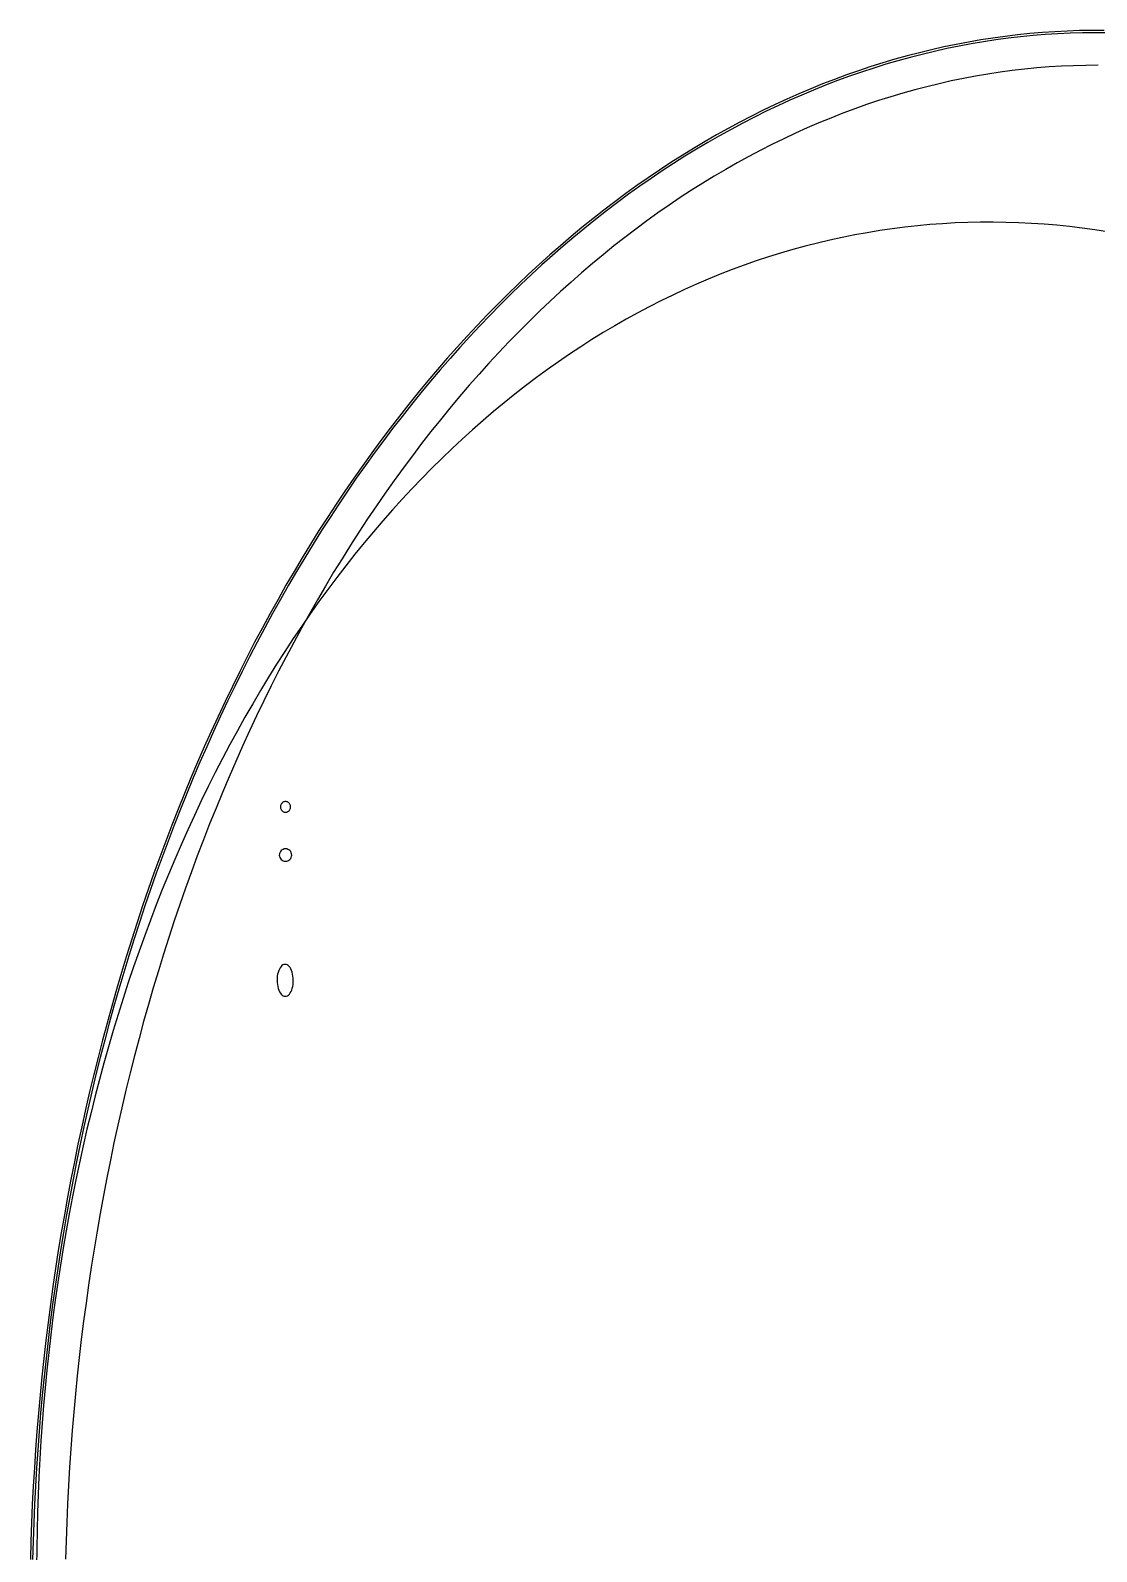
# Model space of a CAD drawing. Extents: x -1 to 217, y -22 to 302.
# Drawn here: x -1.3 to 107.8, y 146.1 to 301.6 of the extents above; entities that cross this region are included whole.
import ezdxf

# ---------------------------------------------------------------- set-up
doc = ezdxf.new("R2010")
doc.units = 0

msp = doc.modelspace()

# ---------------------------------------------------------------- linework, layer by layer
at = {"layer": 'CIRCLES'}
for p, q in [((24.38, 217.75), (24.3, 217.65)), ((24.48, 217.82), (24.38, 217.75)), ((24.59, 217.88), (24.48, 217.82)), ((24.7, 217.92), (24.59, 217.88)), ((24.83, 217.93), (24.7, 217.92)), ((24.95, 217.92), (24.83, 217.93)), ((25.07, 217.88), (24.95, 217.92)), ((25.18, 217.82), (25.07, 217.88)), ((25.28, 217.75), (25.18, 217.82)), ((25.36, 217.65), (25.28, 217.75)), ((24.21, 217.42), (24.19, 217.3)), ((24.19, 217.3), (24.21, 217.17)), ((24.24, 217.54), (24.21, 217.42)), ((24.21, 217.17), (24.24, 217.05)), ((24.3, 217.65), (24.24, 217.54)), ((24.24, 217.05), (24.3, 216.94)), ((24.3, 216.94), (24.38, 216.85)), ((24.38, 216.85), (24.48, 216.77)), ((24.48, 216.77), (24.59, 216.71)), ((24.59, 216.71), (24.7, 216.67)), ((24.7, 216.67), (24.83, 216.66)), ((24.83, 216.66), (24.95, 216.67)), ((24.95, 216.67), (25.07, 216.71)), ((25.07, 216.71), (25.18, 216.77)), ((25.18, 216.77), (25.28, 216.85)), ((25.28, 216.85), (25.36, 216.94)), ((25.42, 217.54), (25.36, 217.65)), ((25.36, 216.94), (25.42, 217.05)), ((25.45, 217.42), (25.42, 217.54)), ((25.42, 217.05), (25.45, 217.17)), ((25.46, 217.3), (25.45, 217.42)), ((25.45, 217.17), (25.46, 217.3))]:
    msp.add_line(p, q, dxfattribs=at)
at = {"layer": 'ELLIPSES'}
for p, q in [((93.39, 300.16), (92.13, 299.9)), ((94.64, 300.4), (93.39, 300.16)), ((94.94, 300.22), (93.69, 299.98)), ((95.9, 300.62), (94.64, 300.4)), ((96.2, 300.43), (94.94, 300.22)), ((97.16, 300.81), (95.9, 300.62)), ((97.46, 300.62), (96.2, 300.43)), ((98.42, 300.99), (97.16, 300.81)), ((98.72, 300.79), (97.46, 300.62)), ((99.68, 301.14), (98.42, 300.99)), ((99.98, 300.94), (98.72, 300.79)), ((100.94, 301.27), (99.68, 301.14)), ((101.25, 301.06), (99.98, 300.94)), ((102.21, 301.38), (100.94, 301.27)), ((102.51, 301.17), (101.25, 301.06)), ((103.47, 301.46), (102.21, 301.38)), ((103.78, 301.25), (102.51, 301.17)), ((104.74, 301.53), (103.47, 301.46)), ((105.04, 301.31), (103.78, 301.25)), ((106, 301.57), (104.74, 301.53)), ((106.31, 301.35), (105.04, 301.31)), ((107.27, 301.59), (106, 301.57)), ((107.57, 301.36), (106.31, 301.35)), ((108.54, 301.59), (107.27, 301.59)), ((108.84, 301.36), (107.57, 301.36)), ((87.14, 298.64), (85.9, 298.28)), ((88.38, 298.99), (87.14, 298.64)), ((88.69, 298.83), (87.44, 298.49)), ((89.63, 299.32), (88.38, 298.99)), ((89.93, 299.15), (88.69, 298.83)), ((90.88, 299.62), (89.63, 299.32)), ((91.18, 299.45), (89.93, 299.15)), ((92.13, 299.9), (90.88, 299.62)), ((92.43, 299.73), (91.18, 299.45)), ((93.69, 299.98), (92.43, 299.73)), ((82.19, 297.05), (80.96, 296.59)), ((83.42, 297.48), (82.19, 297.05)), ((83.72, 297.34), (82.49, 296.91)), ((84.66, 297.89), (83.42, 297.48)), ((84.96, 297.74), (83.72, 297.34)), ((85.9, 298.28), (84.66, 297.89)), ((86.2, 298.13), (84.96, 297.74)), ((87.44, 298.49), (86.2, 298.13)), ((96.63, 297.13), (95.38, 296.92)), ((97.88, 297.32), (96.63, 297.13)), ((99.13, 297.49), (97.88, 297.32)), ((100.38, 297.63), (99.13, 297.49)), ((101.64, 297.76), (100.38, 297.63)), ((102.89, 297.86), (101.64, 297.76)), ((104.15, 297.93), (102.89, 297.86)), ((105.4, 297.99), (104.15, 297.93)), ((106.66, 298.02), (105.4, 297.99)), ((107.92, 298.04), (106.66, 298.02)), ((78.52, 295.63), (77.3, 295.11)), ((78.82, 295.5), (77.6, 294.99)), ((79.74, 296.12), (78.52, 295.63)), ((80.04, 295.99), (78.82, 295.5)), ((80.96, 296.59), (79.74, 296.12)), ((81.26, 296.46), (80.04, 295.99)), ((82.49, 296.91), (81.26, 296.46)), ((89.16, 295.52), (87.93, 295.18)), ((90.4, 295.84), (89.16, 295.52)), ((91.64, 296.15), (90.4, 295.84)), ((92.89, 296.43), (91.64, 296.15)), ((94.13, 296.68), (92.89, 296.43)), ((95.38, 296.92), (94.13, 296.68)), ((74.88, 294.02), (73.67, 293.44)), ((75.17, 293.9), (73.97, 293.33)), ((76.09, 294.57), (74.88, 294.02)), ((76.38, 294.46), (75.17, 293.9)), ((77.3, 295.11), (76.09, 294.57)), ((77.6, 294.99), (76.38, 294.46)), ((84.24, 294.01), (83.02, 293.57)), ((85.47, 294.42), (84.24, 294.01)), ((86.7, 294.81), (85.47, 294.42)), ((87.93, 295.18), (86.7, 294.81)), ((72.47, 292.84), (71.28, 292.22)), ((72.77, 292.74), (71.57, 292.12)), ((73.67, 293.44), (72.47, 292.84)), ((73.97, 293.33), (72.77, 292.74)), ((80.58, 292.64), (79.37, 292.14)), ((81.8, 293.12), (80.58, 292.64)), ((83.02, 293.57), (81.8, 293.12)), ((68.9, 290.92), (67.72, 290.24)), ((69.2, 290.83), (68.02, 290.15)), ((70.09, 291.58), (68.9, 290.92)), ((70.38, 291.48), (69.2, 290.83)), ((71.28, 292.22), (70.09, 291.58)), ((71.57, 292.12), (70.38, 291.48)), ((76.96, 291.08), (75.76, 290.52)), ((78.16, 291.62), (76.96, 291.08)), ((79.37, 292.14), (78.16, 291.62)), ((66.55, 289.54), (65.38, 288.82)), ((66.84, 289.45), (65.67, 288.74)), ((67.72, 290.24), (66.55, 289.54)), ((68.02, 290.15), (66.84, 289.45)), ((73.37, 289.33), (72.19, 288.7)), ((74.56, 289.94), (73.37, 289.33)), ((75.76, 290.52), (74.56, 289.94)), ((64.22, 288.08), (63.06, 287.32)), ((64.51, 288), (63.35, 287.24)), ((65.38, 288.82), (64.22, 288.08)), ((65.67, 288.74), (64.51, 288)), ((71.01, 288.05), (69.83, 287.39)), ((72.19, 288.7), (71.01, 288.05)), ((61.91, 286.54), (60.76, 285.74)), ((62.2, 286.46), (61.05, 285.67)), ((63.06, 287.32), (61.91, 286.54)), ((63.35, 287.24), (62.2, 286.46)), ((68.66, 286.7), (67.5, 285.99)), ((69.83, 287.39), (68.66, 286.7)), ((59.62, 284.92), (58.49, 284.08)), ((59.91, 284.85), (58.78, 284.01)), ((60.76, 285.74), (59.62, 284.92)), ((61.05, 285.67), (59.91, 284.85)), ((66.34, 285.25), (65.19, 284.5)), ((67.5, 285.99), (66.34, 285.25)), ((57.36, 283.22), (56.25, 282.34)), ((57.65, 283.16), (56.53, 282.28)), ((58.49, 284.08), (57.36, 283.22)), ((58.78, 284.01), (57.65, 283.16)), ((64.04, 283.73), (62.9, 282.94)), ((65.19, 284.5), (64.04, 283.73)), ((56.25, 282.34), (55.13, 281.44)), ((56.53, 282.28), (55.42, 281.39)), ((61.76, 282.12), (60.64, 281.29)), ((62.9, 282.94), (61.76, 282.12)), ((88.14, 281.48), (86.86, 281.32)), ((89.43, 281.62), (88.14, 281.48)), ((90.71, 281.74), (89.43, 281.62)), ((92.01, 281.84), (90.71, 281.74)), ((93.3, 281.91), (92.01, 281.84)), ((94.59, 281.96), (93.3, 281.91)), ((95.89, 281.99), (94.59, 281.96)), ((97.18, 281.99), (95.89, 281.99)), ((98.48, 281.97), (97.18, 281.99)), ((99.78, 281.93), (98.48, 281.97)), ((101.08, 281.87), (99.78, 281.93)), ((102.38, 281.78), (101.08, 281.87)), ((103.68, 281.67), (102.38, 281.78)), ((104.98, 281.54), (103.68, 281.67)), ((106.28, 281.38), (104.98, 281.54)), ((54.03, 280.53), (52.93, 279.59)), ((54.31, 280.47), (53.21, 279.54)), ((55.13, 281.44), (54.03, 280.53)), ((55.42, 281.39), (54.31, 280.47)), ((59.52, 280.44), (58.4, 279.56)), ((60.64, 281.29), (59.52, 280.44)), ((80.49, 280.16), (79.22, 279.86)), ((81.75, 280.44), (80.49, 280.16)), ((83.03, 280.69), (81.75, 280.44)), ((84.3, 280.92), (83.03, 280.69)), ((85.58, 281.13), (84.3, 280.92)), ((86.86, 281.32), (85.58, 281.13)), ((107.58, 281.2), (106.28, 281.38)), ((108.88, 281), (107.58, 281.2)), ((51.84, 278.64), (50.76, 277.66)), ((52.12, 278.59), (51.04, 277.62)), ((52.93, 279.59), (51.84, 278.64)), ((53.21, 279.54), (52.12, 278.59)), ((57.3, 278.67), (56.2, 277.76)), ((58.4, 279.56), (57.3, 278.67)), ((74.21, 278.44), (72.96, 278.03)), ((75.45, 278.83), (74.21, 278.44)), ((76.71, 279.2), (75.45, 278.83)), ((77.96, 279.54), (76.71, 279.2)), ((79.22, 279.86), (77.96, 279.54)), ((50.76, 277.66), (49.68, 276.67)), ((51.04, 277.62), (49.96, 276.63)), ((55.1, 276.82), (54.02, 275.87)), ((56.2, 277.76), (55.1, 276.82)), ((70.49, 277.14), (69.27, 276.67)), ((71.73, 277.6), (70.49, 277.14)), ((72.96, 278.03), (71.73, 277.6)), ((48.61, 275.66), (47.56, 274.63)), ((48.89, 275.62), (47.83, 274.59)), ((49.68, 276.67), (48.61, 275.66)), ((49.96, 276.63), (48.89, 275.62)), ((54.02, 275.87), (52.94, 274.9)), ((66.83, 275.65), (65.62, 275.1)), ((68.04, 276.17), (66.83, 275.65)), ((69.27, 276.67), (68.04, 276.17)), ((47.56, 274.63), (46.5, 273.59)), ((47.83, 274.59), (46.78, 273.55)), ((51.87, 273.91), (50.81, 272.9)), ((52.94, 274.9), (51.87, 273.91)), ((63.21, 273.95), (62.02, 273.35)), ((64.41, 274.54), (63.21, 273.95)), ((65.62, 275.1), (64.41, 274.54)), ((45.46, 272.52), (44.43, 271.44)), ((45.74, 272.49), (44.7, 271.41)), ((46.5, 273.59), (45.46, 272.52)), ((46.78, 273.55), (45.74, 272.49)), ((50.81, 272.9), (49.76, 271.87)), ((60.84, 272.72), (59.66, 272.07)), ((62.02, 273.35), (60.84, 272.72)), ((44.43, 271.44), (43.4, 270.34)), ((44.7, 271.41), (43.68, 270.31)), ((48.71, 270.83), (47.67, 269.76)), ((49.76, 271.87), (48.71, 270.83)), ((57.32, 270.7), (56.16, 269.99)), ((58.49, 271.39), (57.32, 270.7)), ((59.66, 272.07), (58.49, 271.39)), ((42.38, 269.22), (41.37, 268.09)), ((42.66, 269.19), (41.65, 268.06)), ((43.4, 270.34), (42.38, 269.22)), ((43.68, 270.31), (42.66, 269.19)), ((47.67, 269.76), (46.65, 268.68)), ((55.01, 269.25), (53.87, 268.5)), ((56.16, 269.99), (55.01, 269.25)), ((41.37, 268.09), (40.38, 266.94)), ((41.65, 268.06), (40.65, 266.91)), ((45.63, 267.57), (44.62, 266.45)), ((46.65, 268.68), (45.63, 267.57)), ((52.73, 267.72), (51.61, 266.92)), ((53.87, 268.5), (52.73, 267.72)), ((40.38, 266.94), (39.38, 265.77)), ((40.65, 266.91), (39.66, 265.74)), ((44.62, 266.45), (43.61, 265.32)), ((50.49, 266.1), (49.38, 265.27)), ((51.61, 266.92), (50.49, 266.1)), ((38.4, 264.58), (37.43, 263.38)), ((38.67, 264.56), (37.7, 263.36)), ((39.38, 265.77), (38.4, 264.58)), ((39.66, 265.74), (38.67, 264.56)), ((43.61, 265.32), (42.62, 264.16)), ((48.27, 264.41), (47.18, 263.53)), ((49.38, 265.27), (48.27, 264.41)), ((37.43, 263.38), (36.47, 262.16)), ((37.7, 263.36), (36.74, 262.14)), ((41.64, 262.99), (40.66, 261.79)), ((42.62, 264.16), (41.64, 262.99)), ((47.18, 263.53), (46.09, 262.63)), ((36.47, 262.16), (35.52, 260.92)), ((36.74, 262.14), (35.78, 260.91)), ((40.66, 261.79), (39.7, 260.59)), ((45.02, 261.71), (43.95, 260.77)), ((46.09, 262.63), (45.02, 261.71)), ((35.52, 260.92), (34.57, 259.67)), ((35.78, 260.91), (34.84, 259.65)), ((39.7, 260.59), (38.74, 259.36)), ((42.89, 259.82), (41.85, 258.84)), ((43.95, 260.77), (42.89, 259.82)), ((33.64, 258.4), (32.72, 257.12)), ((33.9, 258.39), (32.98, 257.1)), ((34.57, 259.67), (33.64, 258.4)), ((34.84, 259.65), (33.9, 258.39)), ((38.74, 259.36), (37.8, 258.12)), ((41.85, 258.84), (40.81, 257.84)), ((32.72, 257.12), (31.8, 255.82)), ((32.98, 257.1), (32.06, 255.81)), ((36.86, 256.86), (35.94, 255.58)), ((37.8, 258.12), (36.86, 256.86)), ((39.78, 256.83), (38.76, 255.79)), ((40.81, 257.84), (39.78, 256.83)), ((31.8, 255.82), (30.9, 254.5)), ((32.06, 255.81), (31.16, 254.49)), ((35.94, 255.58), (35.02, 254.29)), ((38.76, 255.79), (37.75, 254.74)), ((30.9, 254.5), (30.01, 253.17)), ((31.16, 254.49), (30.27, 253.16)), ((35.02, 254.29), (34.12, 252.98)), ((36.75, 253.67), (35.76, 252.58)), ((37.75, 254.74), (36.75, 253.67)), ((30.01, 253.17), (29.12, 251.82)), ((30.27, 253.16), (29.38, 251.82)), ((34.12, 252.98), (33.22, 251.66)), ((35.76, 252.58), (34.78, 251.47)), ((28.25, 250.46), (27.39, 249.08)), ((28.51, 250.46), (27.65, 249.08)), ((29.12, 251.82), (28.25, 250.46)), ((29.38, 251.82), (28.51, 250.46)), ((33.22, 251.66), (32.34, 250.32)), ((34.78, 251.47), (33.82, 250.35)), ((27.39, 249.08), (26.54, 247.69)), ((27.65, 249.08), (26.8, 247.69)), ((31.47, 248.96), (30.61, 247.59)), ((32.34, 250.32), (31.47, 248.96)), ((32.86, 249.2), (31.92, 248.04)), ((33.82, 250.35), (32.86, 249.2)), ((26.54, 247.69), (25.7, 246.29)), ((26.8, 247.69), (25.96, 246.28)), ((30.61, 247.59), (29.75, 246.2)), ((31.92, 248.04), (30.98, 246.86)), ((25.7, 246.29), (24.87, 244.87)), ((25.96, 246.28), (25.13, 244.87)), ((29.75, 246.2), (28.91, 244.8)), ((30.98, 246.86), (30.06, 245.66)), ((24.87, 244.87), (24.06, 243.43)), ((25.13, 244.87), (24.31, 243.43)), ((28.91, 244.8), (28.09, 243.38)), ((29.15, 244.45), (28.25, 243.22)), ((30.06, 245.66), (29.15, 244.45)), ((24.06, 243.43), (23.25, 241.98)), ((24.31, 243.43), (23.5, 241.98)), ((28.09, 243.38), (27.27, 241.95)), ((28.25, 243.22), (27.36, 241.97)), ((23.25, 241.98), (22.46, 240.52)), ((23.5, 241.98), (22.71, 240.52)), ((27.27, 241.95), (26.46, 240.5)), ((27.36, 241.97), (26.48, 240.7)), ((22.46, 240.52), (21.67, 239.05)), ((22.71, 240.52), (21.93, 239.05)), ((26.48, 240.7), (25.62, 239.42)), ((26.46, 240.5), (25.67, 239.04)), ((21.67, 239.05), (20.9, 237.56)), ((21.93, 239.05), (21.15, 237.56)), ((24.76, 238.12), (23.92, 236.81)), ((25.62, 239.42), (24.76, 238.12)), ((25.67, 239.04), (24.88, 237.57)), ((20.9, 237.56), (20.14, 236.06)), ((21.15, 237.56), (20.39, 236.06)), ((23.92, 236.81), (23.09, 235.48)), ((24.88, 237.57), (24.11, 236.08)), ((20.14, 236.06), (19.4, 234.54)), ((20.39, 236.06), (19.64, 234.54)), ((23.09, 235.48), (22.28, 234.13)), ((24.11, 236.08), (23.35, 234.58)), ((19.4, 234.54), (18.66, 233.01)), ((19.64, 234.54), (18.91, 233.02)), ((22.28, 234.13), (21.47, 232.77)), ((23.35, 234.58), (22.61, 233.06)), ((18.66, 233.01), (17.94, 231.47)), ((18.91, 233.02), (18.18, 231.48)), ((21.47, 232.77), (20.68, 231.4)), ((22.61, 233.06), (21.87, 231.54)), ((17.94, 231.47), (17.22, 229.92)), ((18.18, 231.48), (17.47, 229.93)), ((20.68, 231.4), (19.91, 230)), ((21.87, 231.54), (21.15, 229.99)), ((17.22, 229.92), (16.52, 228.35)), ((17.47, 229.93), (16.77, 228.36)), ((19.14, 228.6), (18.39, 227.18)), ((19.91, 230), (19.14, 228.6)), ((21.15, 229.99), (20.44, 228.44)), ((16.52, 228.35), (15.84, 226.78)), ((16.77, 228.36), (16.08, 226.78)), ((18.39, 227.18), (17.65, 225.74)), ((20.44, 228.44), (19.74, 226.87)), ((15.84, 226.78), (15.16, 225.19)), ((16.08, 226.78), (15.4, 225.2)), ((17.65, 225.74), (16.93, 224.29)), ((19.74, 226.87), (19.05, 225.29)), ((15.16, 225.19), (14.5, 223.59)), ((15.4, 225.2), (14.74, 223.6)), ((16.93, 224.29), (16.21, 222.83)), ((19.05, 225.29), (18.38, 223.7)), ((14.5, 223.59), (13.85, 221.98)), ((14.74, 223.6), (14.09, 221.99)), ((16.21, 222.83), (15.52, 221.35)), ((18.38, 223.7), (17.72, 222.1)), ((24.35, 222.43), (24.33, 222.36)), ((24.38, 222.49), (24.35, 222.43)), ((24.42, 222.55), (24.38, 222.49)), ((24.47, 222.61), (24.42, 222.55)), ((24.52, 222.66), (24.47, 222.61)), ((24.57, 222.7), (24.52, 222.66)), ((24.63, 222.73), (24.57, 222.7)), ((24.7, 222.75), (24.63, 222.73)), ((24.76, 222.77), (24.7, 222.75)), ((24.83, 222.77), (24.76, 222.77)), ((24.9, 222.77), (24.83, 222.77)), ((24.96, 222.75), (24.9, 222.77)), ((25.02, 222.73), (24.96, 222.75)), ((25.08, 222.7), (25.02, 222.73)), ((25.14, 222.66), (25.08, 222.7)), ((25.19, 222.61), (25.14, 222.66)), ((25.24, 222.55), (25.19, 222.61)), ((25.27, 222.49), (25.24, 222.55)), ((25.3, 222.43), (25.27, 222.49)), ((25.32, 222.36), (25.3, 222.43)), ((13.85, 221.98), (13.21, 220.36)), ((14.09, 221.99), (13.45, 220.36)), ((15.52, 221.35), (14.83, 219.86)), ((17.72, 222.1), (17.07, 220.48)), ((24.33, 222.36), (24.32, 222.29)), ((24.32, 222.29), (24.32, 222.22)), ((24.32, 222.22), (24.32, 222.15)), ((24.32, 222.15), (24.33, 222.08)), ((24.33, 222.08), (24.35, 222.01)), ((24.35, 222.01), (24.38, 221.94)), ((24.38, 221.94), (24.42, 221.88)), ((24.42, 221.88), (24.47, 221.83)), ((24.47, 221.83), (24.52, 221.78)), ((24.52, 221.78), (24.57, 221.74)), ((24.57, 221.74), (24.63, 221.71)), ((24.63, 221.71), (24.7, 221.68)), ((24.7, 221.68), (24.76, 221.67)), ((24.76, 221.67), (24.83, 221.67)), ((24.83, 221.67), (24.9, 221.67)), ((24.9, 221.67), (24.96, 221.68)), ((24.96, 221.68), (25.02, 221.71)), ((25.02, 221.71), (25.08, 221.74)), ((25.08, 221.74), (25.14, 221.78)), ((25.14, 221.78), (25.19, 221.83)), ((25.19, 221.83), (25.24, 221.88)), ((25.24, 221.88), (25.27, 221.94)), ((25.27, 221.94), (25.3, 222.01)), ((25.3, 222.01), (25.32, 222.08)), ((25.34, 222.29), (25.32, 222.36)), ((25.32, 222.08), (25.34, 222.15)), ((25.34, 222.22), (25.34, 222.29)), ((25.34, 222.15), (25.34, 222.22)), ((13.21, 220.36), (12.59, 218.72)), ((13.45, 220.36), (12.83, 218.73)), ((14.83, 219.86), (14.16, 218.35)), ((17.07, 220.48), (16.43, 218.86)), ((12.59, 218.72), (11.98, 217.08)), ((12.83, 218.73), (12.21, 217.09)), ((14.16, 218.35), (13.5, 216.84)), ((16.43, 218.86), (15.81, 217.22)), ((11.98, 217.08), (11.38, 215.43)), ((12.21, 217.09), (11.61, 215.43)), ((13.5, 216.84), (12.86, 215.31)), ((15.81, 217.22), (15.2, 215.57)), ((11.38, 215.43), (10.79, 213.76)), ((11.61, 215.43), (11.03, 213.77)), ((12.86, 215.31), (12.23, 213.76)), ((15.2, 215.57), (14.61, 213.91)), ((10.79, 213.76), (10.22, 212.09)), ((11.03, 213.77), (10.45, 212.09)), ((12.23, 213.76), (11.61, 212.21)), ((14.61, 213.91), (14.02, 212.24)), ((10.22, 212.09), (9.66, 210.4)), ((10.45, 212.09), (9.89, 210.41)), ((11.61, 212.21), (11.01, 210.64)), ((14.02, 212.24), (13.45, 210.56)), ((9.66, 210.4), (9.11, 208.71)), ((9.89, 210.41), (9.35, 208.72)), ((11.01, 210.64), (10.43, 209.06)), ((13.45, 210.56), (12.9, 208.87)), ((9.11, 208.71), (8.58, 207.01)), ((9.35, 208.72), (8.81, 207.01)), ((10.43, 209.06), (9.85, 207.47)), ((12.9, 208.87), (12.36, 207.17)), ((8.58, 207.01), (8.06, 205.29)), ((8.81, 207.01), (8.29, 205.3)), ((9.85, 207.47), (9.29, 205.87)), ((12.36, 207.17), (11.83, 205.46)), ((8.06, 205.29), (7.55, 203.57)), ((8.29, 205.3), (7.78, 203.58)), ((9.29, 205.87), (8.75, 204.26)), ((11.83, 205.46), (11.31, 203.74)), ((24.07, 205.3), (24.02, 205.11)), ((24.13, 205.48), (24.07, 205.3)), ((24.2, 205.64), (24.13, 205.48)), ((24.28, 205.78), (24.2, 205.64)), ((24.37, 205.9), (24.28, 205.78)), ((24.46, 206), (24.37, 205.9)), ((24.56, 206.07), (24.46, 206)), ((24.67, 206.11), (24.56, 206.07)), ((24.78, 206.12), (24.67, 206.11)), ((24.89, 206.11), (24.78, 206.12)), ((24.99, 206.07), (24.89, 206.11)), ((25.1, 206), (24.99, 206.07)), ((25.19, 205.91), (25.1, 206)), ((25.29, 205.79), (25.19, 205.91)), ((25.37, 205.65), (25.29, 205.79)), ((25.44, 205.49), (25.37, 205.65)), ((25.5, 205.31), (25.44, 205.49)), ((25.55, 205.12), (25.5, 205.31)), ((8.75, 204.26), (8.22, 202.63)), ((11.31, 203.74), (10.81, 202.01)), ((23.97, 204.7), (23.96, 204.48)), ((23.96, 204.48), (23.97, 204.27)), ((23.99, 204.91), (23.97, 204.7)), ((23.97, 204.27), (24, 204.06)), ((24.02, 205.11), (23.99, 204.91)), ((24, 204.06), (24.03, 203.86)), ((24.03, 203.86), (24.08, 203.67)), ((25.52, 203.68), (25.56, 203.87)), ((25.59, 204.92), (25.55, 205.12)), ((25.56, 203.87), (25.6, 204.07)), ((25.61, 204.71), (25.59, 204.92)), ((25.6, 204.07), (25.62, 204.28)), ((25.62, 204.5), (25.61, 204.71)), ((25.62, 204.28), (25.62, 204.5)), ((7.55, 203.57), (7.06, 201.84)), ((7.78, 203.58), (7.29, 201.85)), ((8.22, 202.63), (7.71, 201)), ((24.08, 203.67), (24.14, 203.49)), ((24.14, 203.49), (24.22, 203.33)), ((24.22, 203.33), (24.3, 203.19)), ((24.3, 203.19), (24.39, 203.07)), ((24.39, 203.07), (24.49, 202.98)), ((24.49, 202.98), (24.59, 202.91)), ((24.59, 202.91), (24.7, 202.87)), ((24.7, 202.87), (24.81, 202.86)), ((24.81, 202.86), (24.91, 202.87)), ((24.91, 202.87), (25.02, 202.91)), ((25.02, 202.91), (25.12, 202.98)), ((25.12, 202.98), (25.22, 203.08)), ((25.22, 203.08), (25.31, 203.2)), ((25.31, 203.2), (25.39, 203.34)), ((25.39, 203.34), (25.46, 203.5)), ((25.46, 203.5), (25.52, 203.68)), ((7.06, 201.84), (6.58, 200.11)), ((7.29, 201.85), (6.81, 200.11)), ((7.71, 201), (7.21, 199.35)), ((10.81, 202.01), (10.32, 200.28)), ((6.58, 200.11), (6.11, 198.36)), ((6.81, 200.11), (6.34, 198.37)), ((7.21, 199.35), (6.72, 197.69)), ((10.32, 200.28), (9.85, 198.53)), ((6.11, 198.36), (5.66, 196.61)), ((6.34, 198.37), (5.89, 196.61)), ((6.72, 197.69), (6.25, 196.03)), ((9.85, 198.53), (9.39, 196.78)), ((5.66, 196.61), (5.22, 194.85)), ((5.89, 196.61), (5.45, 194.85)), ((6.25, 196.03), (5.8, 194.35)), ((9.39, 196.78), (8.94, 195.02)), ((5.22, 194.85), (4.8, 193.08)), ((5.45, 194.85), (5.03, 193.08)), ((8.94, 195.02), (8.51, 193.25)), ((4.8, 193.08), (4.39, 191.3)), ((5.03, 193.08), (4.62, 191.31)), ((5.8, 194.35), (5.36, 192.67)), ((8.51, 193.25), (8.09, 191.47)), ((4.39, 191.3), (3.99, 189.52)), ((4.62, 191.31), (4.22, 189.52)), ((5.36, 192.67), (4.94, 190.97)), ((8.09, 191.47), (7.68, 189.68)), ((4.94, 190.97), (4.53, 189.27)), ((3.99, 189.52), (3.61, 187.73)), ((4.22, 189.52), (3.83, 187.73)), ((4.53, 189.27), (4.13, 187.56)), ((7.68, 189.68), (7.29, 187.89)), ((3.61, 187.73), (3.24, 185.93)), ((3.83, 187.73), (3.47, 185.94)), ((4.13, 187.56), (3.75, 185.84)), ((7.29, 187.89), (6.92, 186.09)), ((3.24, 185.93), (2.88, 184.13)), ((3.47, 185.94), (3.11, 184.13)), ((3.75, 185.84), (3.39, 184.11)), ((6.92, 186.09), (6.56, 184.29)), ((2.88, 184.13), (2.54, 182.32)), ((3.11, 184.13), (2.77, 182.33)), ((3.39, 184.11), (3.04, 182.38)), ((6.56, 184.29), (6.21, 182.48)), ((2.54, 182.32), (2.22, 180.51)), ((2.77, 182.33), (2.44, 180.51)), ((3.04, 182.38), (2.71, 180.63)), ((6.21, 182.48), (5.88, 180.66)), ((2.22, 180.51), (1.9, 178.69)), ((2.44, 180.51), (2.13, 178.69)), ((2.71, 180.63), (2.39, 178.88)), ((5.88, 180.66), (5.56, 178.84)), ((2.39, 178.88), (2.09, 177.12)), ((5.56, 178.84), (5.25, 177.01)), ((1.9, 178.69), (1.6, 176.87)), ((2.13, 178.69), (1.83, 176.87)), ((1.6, 176.87), (1.32, 175.04)), ((1.83, 176.87), (1.55, 175.04)), ((2.09, 177.12), (1.81, 175.36)), ((5.25, 177.01), (4.96, 175.17)), ((1.32, 175.04), (1.05, 173.2)), ((1.55, 175.04), (1.28, 173.2)), ((1.81, 175.36), (1.54, 173.59)), ((4.96, 175.17), (4.69, 173.33)), ((1.05, 173.2), (0.8, 171.36)), ((1.28, 173.2), (1.02, 171.36)), ((1.54, 173.59), (1.28, 171.81)), ((4.69, 173.33), (4.43, 171.49)), ((0.8, 171.36), (0.56, 169.52)), ((1.02, 171.36), (0.78, 169.52)), ((1.28, 171.81), (1.05, 170.03)), ((4.43, 171.49), (4.18, 169.64)), ((0.56, 169.52), (0.33, 167.67)), ((0.78, 169.52), (0.55, 167.67)), ((1.05, 170.03), (0.82, 168.24)), ((4.18, 169.64), (3.95, 167.79)), ((0.82, 168.24), (0.62, 166.44)), ((0.33, 167.67), (0.12, 165.82)), ((0.55, 167.67), (0.34, 165.82)), ((0.62, 166.44), (0.43, 164.64)), ((3.95, 167.79), (3.74, 165.93)), ((0.12, 165.82), (-0.08, 163.97)), ((0.34, 165.82), (0.14, 163.96)), ((3.74, 165.93), (3.54, 164.07)), ((-0.08, 163.97), (-0.26, 162.11)), ((0.14, 163.96), (-0.04, 162.1)), ((0.43, 164.64), (0.25, 162.84)), ((3.54, 164.07), (3.35, 162.21)), ((-0.26, 162.11), (-0.43, 160.25)), ((-0.04, 162.1), (-0.21, 160.24)), ((0.25, 162.84), (0.09, 161.03)), ((3.35, 162.21), (3.18, 160.34)), ((-0.43, 160.25), (-0.59, 158.38)), ((-0.21, 160.24), (-0.36, 158.38)), ((0.09, 161.03), (-0.05, 159.21)), ((3.18, 160.34), (3.02, 158.47)), ((-0.05, 159.21), (-0.18, 157.4)), ((-0.59, 158.38), (-0.73, 156.52)), ((-0.36, 158.38), (-0.5, 156.51)), ((-0.18, 157.4), (-0.29, 155.57)), ((3.02, 158.47), (2.88, 156.6)), ((-0.73, 156.52), (-0.85, 154.65)), ((-0.5, 156.51), (-0.63, 154.64)), ((-0.29, 155.57), (-0.38, 153.75)), ((2.88, 156.6), (2.75, 154.72)), ((-0.85, 154.65), (-0.96, 152.78)), ((-0.63, 154.64), (-0.74, 152.77)), ((2.75, 154.72), (2.64, 152.84)), ((-0.96, 152.78), (-1.06, 150.91)), ((-0.74, 152.77), (-0.83, 150.9)), ((-0.38, 153.75), (-0.46, 151.92)), ((2.64, 152.84), (2.54, 150.97)), ((-1.06, 150.91), (-1.14, 149.03)), ((-0.83, 150.9), (-0.91, 149.02)), ((-0.46, 151.92), (-0.53, 150.09)), ((2.54, 150.97), (2.46, 149.08)), ((-0.53, 150.09), (-0.57, 148.25)), ((-1.14, 149.03), (-1.2, 147.16)), ((-0.91, 149.02), (-0.98, 147.15)), ((-0.57, 148.25), (-0.6, 146.42)), ((2.46, 149.08), (2.39, 147.2)), ((-1.2, 147.16), (-1.25, 145.28)), ((-0.98, 147.15), (-1.03, 145.27)), ((-0.6, 146.42), (-0.62, 144.58)), ((2.39, 147.2), (2.34, 145.32))]:
    msp.add_line(p, q, dxfattribs=at)

doc.saveas('drawing.dxf')
